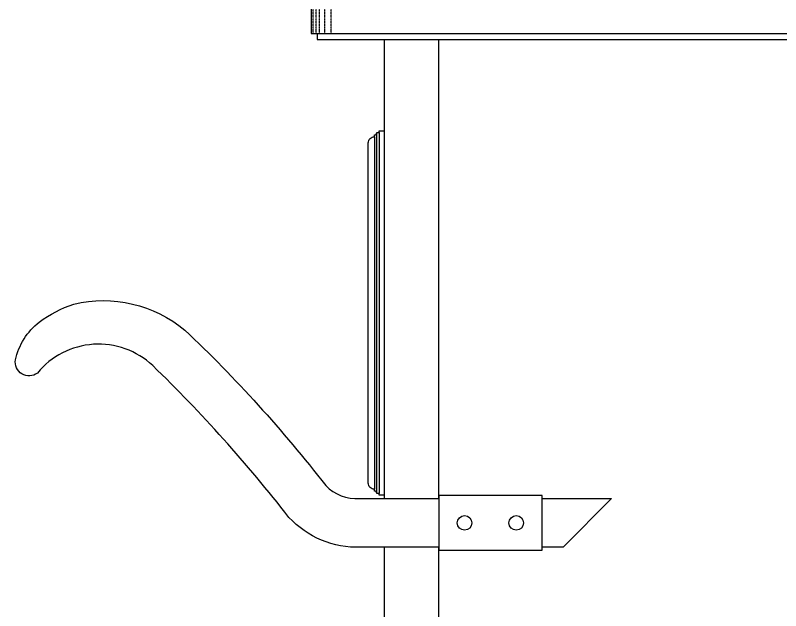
# Model space of a CAD drawing. Header units: millimetres. Extents: x -2664 to 5367, y -2692 to 3839.
# Drawn here: x -1443 to -813, y 2329 to 2819 of the extents above; entities that cross this region are included whole.
import ezdxf

# ---------------------------------------------------------------- set-up
doc = ezdxf.new("R2010")
doc.units = ezdxf.units.MM
doc.header["$LTSCALE"] = 0.1
doc.header["$MEASUREMENT"] = 0
doc.set_wipeout_variables(frame=1)
doc.linetypes.add('ACAD_ISO07W100', pattern=[3, 0, -3])
doc.layers.add('CART', color=1, linetype='Continuous')

# ---------------------------------------------------------------- blocks, each defined once
blk = doc.blocks.new('*U16')
at = {"color": 8, "true_color": 0x7a7a7a}
blk.add_wipeout([(657.12, 2602.23), (657.12, 2302.23), (653.12, 2302.23), (653.12, 2303.73), (651.12, 2303.73), (651.12, 2303.84), (651.11, 2303.96), (651.1, 2304.05), (651.08, 2304.15), (651.05, 2304.27), (651.01, 2304.4), (650.97, 2304.51), (650.93, 2304.59), (650.9, 2304.65), (650.84, 2304.76), (650.77, 2304.86), (650.67, 2304.99), (650.6, 2305.08), (650.54, 2305.14), (650.42, 2305.25), (650.31, 2305.34), (650.19, 2305.42), (650.07, 2305.49), (649.93, 2305.55), (649.79, 2305.61), (649.6, 2305.67), (649.46, 2305.7), (649.39, 2305.71), (649.34, 2305.71), (649.26, 2305.72), (649.19, 2305.72), (649.12, 2305.73), (649.12, 2307.23), (649.03, 2307.23), (648.79, 2307.24), (648.63, 2307.25), (648.46, 2307.27), (648.21, 2307.31), (648.03, 2307.35), (647.78, 2307.41), (647.52, 2307.49), (647.35, 2307.55), (647.16, 2307.63), (646.92, 2307.74), (646.74, 2307.83), (646.52, 2307.96), (646.39, 2308.04), (646.23, 2308.15), (646.03, 2308.29), (645.9, 2308.4), (645.68, 2308.6), (645.52, 2308.76), (645.4, 2308.89), (645.29, 2309.02), (645.16, 2309.17), (645.08, 2309.29), (644.97, 2309.45), (644.88, 2309.58), (644.75, 2309.8), (644.64, 2310.01), (644.56, 2310.19), (644.45, 2310.46), (644.34, 2310.79), (644.28, 2310.98), (644.24, 2311.17), (644.2, 2311.38), (644.17, 2311.54), (644.15, 2311.7), (644.14, 2311.87), (644.13, 2312.08), (644.12, 2312.23), (644.12, 2592.23), (644.13, 2592.55), (644.15, 2592.76), (644.19, 2593.01), (644.26, 2593.37), (644.32, 2593.6), (644.39, 2593.83), (644.47, 2594.06), (644.6, 2594.36), (644.74, 2594.64), (644.89, 2594.89), (645.1, 2595.2), (645.3, 2595.45), (645.62, 2595.8), (645.93, 2596.07), (646.22, 2596.29), (646.49, 2596.48), (646.78, 2596.64), (647.03, 2596.76), (647.41, 2596.92), (647.78, 2597.04), (648.1, 2597.12), (648.34, 2597.16), (648.58, 2597.2), (648.79, 2597.21), (649.12, 2597.21), (649.12, 2598.73), (649.26, 2598.73), (649.47, 2598.76), (649.67, 2598.8), (649.88, 2598.87), (650.1, 2598.98), (650.3, 2599.11), (650.54, 2599.31), (650.69, 2599.48), (650.8, 2599.64), (650.92, 2599.85), (651, 2600.04), (651.08, 2600.32), (651.11, 2600.53), (651.12, 2600.62), (651.12, 2600.73), (653.12, 2600.73), (653.12, 2602.23)], dxfattribs=at)
at = {"layer": 'CART'}
for p, q in [((649.12, 2307.23), (649.12, 2597.23)), ((653.12, 2303.73), (653.12, 2600.73))]:
    blk.add_line(p, q, dxfattribs=at)
at = {"layer": 'CART', "color": 8}
blk.add_line((651.12, 2600.73), (651.12, 2303.73), dxfattribs=at)
at = {"layer": 'CART'}
blk.add_lwpolyline([(657.12, 2602.23), (653.12, 2602.23), (653.12, 2600.73), (651.12, 2600.73, -0.414214), (649.12, 2598.73), (649.12, 2597.23, 0.414214), (644.12, 2592.23), (644.12, 2312.23, 0.414214), (649.12, 2307.23), (649.12, 2305.73, -0.414214), (651.12, 2303.73), (653.12, 2303.73), (653.12, 2302.23), (657.12, 2302.23)], format="xyb", close=True, dxfattribs=at)
blk = doc.blocks.new('*U122')
at = {"color": 251, "true_color": 0x696969}
blk.add_wipeout([(-1194.19, 2839.41), (-24.19, 2839.41), (-24.19, 2834.41), (-19.19, 2834.41), (-19.19, 2804.41), (-24.19, 2804.41), (-24.19, 2799.41), (-1194.19, 2799.41), (-1194.19, 2804.41), (-1199.19, 2804.41), (-1199.19, 2834.41), (-1194.19, 2834.37)], dxfattribs=at)
at = {"color": 8, "linetype": 'ACAD_ISO07W100', "ltscale": 0.1, "true_color": 0x7a7a7a}
for p, q in [((-1197.61, 2804.41), (-1197.61, 2834.41)), ((-1195.02, 2804.41), (-1195.02, 2834.41)), ((-1192.25, 2804.41), (-1192.25, 2834.41)), ((-1187.99, 2804.41), (-1187.99, 2834.41)), ((-1182.68, 2804.41), (-1182.68, 2834.41))]:
    blk.add_line(p, q, dxfattribs=at)
at = {"layer": 'CART'}
for points in [[(-1194.19, 2799.41), (-24.19, 2799.41), (-24.19, 2804.41), (-19.19, 2804.41), (-19.19, 2834.41), (-24.19, 2834.41), (-24.19, 2839.41), (-1194.19, 2839.41), (-1194.19, 2834.37), (-1199.19, 2834.41), (-1199.19, 2804.41), (-1194.19, 2804.41)], [(-1199.19, 2804.41), (-19.19, 2804.41), (-19.19, 2834.41), (-1199.19, 2834.41)]]:
    blk.add_lwpolyline(points, close=True, dxfattribs=at)
blk = doc.blocks.new('*U31')
at = {"color": 8, "true_color": 0x7a7a7a}
blk.add_wipeout([(-951.9, 2085.63), (-1159.39, 2085.63), (-1160.63, 2085.58), (-1162.18, 2085.59), (-1164.38, 2085.7), (-1166.25, 2085.91), (-1168.38, 2086.26), (-1169.95, 2086.6), (-1172.16, 2087.21), (-1173.87, 2087.79), (-1177.64, 2089.42), (-1181.09, 2091.38), (-1183.71, 2093.23), (-1186.08, 2095.24), (-1187.23, 2096.35), (-1194.65, 2105.81), (-1201.36, 2114.19), (-1206.89, 2120.97), (-1212.71, 2128.01), (-1217.46, 2133.65), (-1224.16, 2141.5), (-1229.95, 2148.16), (-1234.56, 2153.4), (-1238.9, 2158.26), (-1244.16, 2164.08), (-1248.74, 2169.09), (-1253.4, 2174.11), (-1257.94, 2178.95), (-1262.72, 2183.99), (-1268.58, 2190.08), (-1275.34, 2196.99), (-1281.71, 2203.4), (-1288.35, 2209.97), (-1293.53, 2215.01), (-1297.65, 2218.99), (-1303.22, 2224.29), (-1310.53, 2229.83), (-1319.68, 2235.49), (-1326.4, 2238.88), (-1334.97, 2242.38), (-1343.45, 2245.02), (-1353.05, 2247.1), (-1362.13, 2248.22), (-1370.57, 2248.56), (-1379.56, 2248.18), (-1386.74, 2247.32), (-1391.79, 2246.41), (-1398.69, 2244.31), (-1405.77, 2241.25), (-1409.44, 2239.41), (-1415.7, 2235.83), (-1423.04, 2230.83), (-1427.22, 2227.23), (-1431.09, 2223.12), (-1435.56, 2217.04), (-1438.18, 2212.38), (-1440.26, 2207.68), (-1441.61, 2203.72), (-1442.62, 2199.81), (-1442.77, 2197.99), (-1442.67, 2196.47), (-1442.44, 2195.27), (-1441.99, 2193.84), (-1441.3, 2192.4), (-1440.53, 2191.22), (-1439.42, 2189.93), (-1438.33, 2188.99), (-1437.29, 2188.27), (-1436.15, 2187.67), (-1434.65, 2187.11), (-1432.56, 2186.7), (-1430.8, 2186.66), (-1429.21, 2186.86), (-1427.45, 2187.36), (-1426.21, 2187.92), (-1425.09, 2188.58), (-1424.6, 2188.93), (-1423.75, 2189.94), (-1422.68, 2191.16), (-1421.77, 2192.16), (-1420.11, 2193.86), (-1418.93, 2195), (-1416.94, 2196.8), (-1414.05, 2199.17), (-1410.8, 2201.52), (-1408.07, 2203.27), (-1404.65, 2205.21), (-1400.82, 2207.08), (-1397.45, 2208.47), (-1394.21, 2209.61), (-1391, 2210.56), (-1387.5, 2211.38), (-1383.93, 2212.02), (-1379.4, 2212.55), (-1375.36, 2212.74), (-1370.84, 2212.66), (-1367.45, 2212.4), (-1363.91, 2211.93), (-1360.21, 2211.23), (-1357.55, 2210.58), (-1354.08, 2209.56), (-1351.08, 2208.5), (-1347.24, 2206.9), (-1344.55, 2205.6), (-1341.32, 2203.84), (-1336.42, 2200.67), (-1333.81, 2198.7), (-1329.65, 2195.12), (-1325.73, 2191.3), (-1322.18, 2187.82), (-1318.93, 2184.59), (-1313.93, 2179.59), (-1309.09, 2174.7), (-1304.15, 2169.64), (-1300.43, 2165.8), (-1296.73, 2161.94), (-1292.24, 2157.21), (-1288.7, 2153.44), (-1285.59, 2150.11), (-1282.33, 2146.59), (-1277.31, 2141.11), (-1273.16, 2136.52), (-1265.79, 2128.27), (-1260.44, 2122.18), (-1255.75, 2116.78), (-1252.71, 2113.24), (-1248.95, 2108.82), (-1245.4, 2104.61), (-1241.79, 2100.29), (-1238.26, 2096.03), (-1234.93, 2091.97), (-1232.16, 2088.57), (-1229.44, 2085.2), (-1225.27, 2079.99), (-1223.02, 2077.15), (-1221.21, 2074.86), (-1217.57, 2070.21), (-1213.56, 2066.17), (-1208.88, 2062.14), (-1205.82, 2059.83), (-1202.36, 2057.5), (-1198.53, 2055.22), (-1193.51, 2052.66), (-1190.73, 2051.45), (-1184.97, 2049.31), (-1180.71, 2048.07), (-1174.87, 2046.78), (-1170.28, 2046.1), (-1164.56, 2045.64), (-1161.35, 2045.58), (-991.9, 2045.63)], dxfattribs=at)
at = {"layer": 'CART'}
blk.add_lwpolyline([(-951.9, 2085.63), (-991.9, 2045.63), (-1158.51, 2045.63, -0.21918), (-1217.57, 2070.21, 0.034742), (-1329.65, 2195.12, 0.433629), (-1424.6, 2188.93, -0.67631), (-1442.62, 2199.81, -0.175552), (-1423.04, 2230.83, -0.07784), (-1394.68, 2245.77, -0.234746), (-1303.22, 2224.29, -0.038428), (-1187.23, 2096.35, 0.213883), (-1159.39, 2085.63)], format="xyb", close=True, dxfattribs=at)
at = {"color": 8, "true_color": 0x7a7a7a}
blk.add_wipeout([(-1094.19, 2088.13), (-1009.19, 2088.13), (-1009.19, 2043.13), (-1094.19, 2043.13)], dxfattribs=at)
at = {"layer": 'CART'}
blk.add_lwpolyline([(-1094.19, 2043.13), (-1009.19, 2043.13), (-1009.19, 2088.13), (-1094.19, 2088.13)], close=True, dxfattribs=at)
for centre in [(-1072.94, 2065.63), (-1030.44, 2065.63)]:
    blk.add_circle(centre, 6, dxfattribs=at)
blk = doc.blocks.new('SIDE')
at = {"layer": 'CART'}
blk.add_lwpolyline([(-1094.19, 2799.41), (-1139.19, 2799.41), (-1139.19, 2259.41), (-1094.19, 2259.41)], close=True, dxfattribs=at)
blk.add_blockref('*U122', (0, 0), dxfattribs=at)
at = {"layer": 'CART', "xscale": -1, "rotation": 180}
blk.add_blockref('*U16', (-1796.31, 5026.63), dxfattribs=at)
at = {"layer": 'CART'}
blk.add_blockref('*U31', (0, 336.02), dxfattribs=at)

msp = doc.modelspace()

# ---------------------------------------------------------------- block references
msp.add_blockref('SIDE', (0, 0))

doc.saveas('drawing.dxf')
